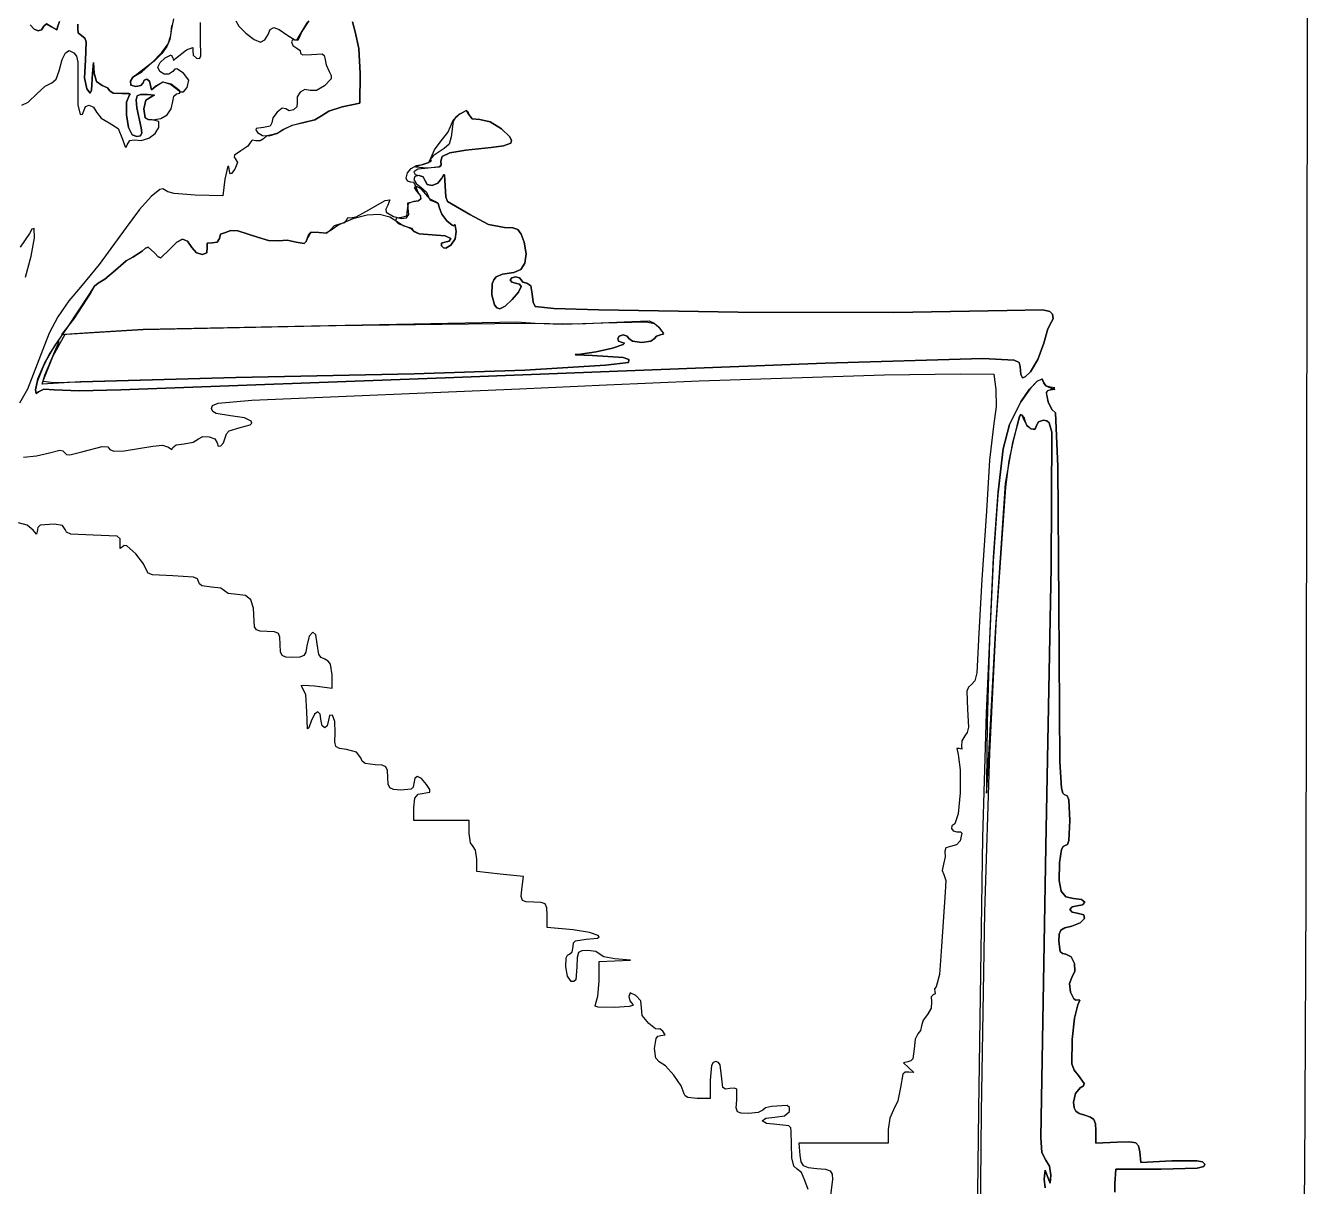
# Model space of a CAD drawing. Extents: x 0 to 397, y 0 to 706.
# Drawn here: x 275.3 to 397.2, y 341.3 to 451.7 of the extents above; entities that cross this region are included whole.
import ezdxf

# ---------------------------------------------------------------- set-up
doc = ezdxf.new("R2010")
doc.units = 0

msp = doc.modelspace()

# ---------------------------------------------------------------- linework, layer by layer
at = {"layer": 'Layer 1', "color": 7}
for points in [[(396.840678, 332.016106), (397.012888, 342.401375), (397.138726, 368.852303), (397.248092, 448.436991), (397.162395, 527.741882)], [(306.377214, 452.060198), (306.639929, 451.111489), (307.002982, 449.517418), (307.119707, 447.148381), (307.093249, 444.328979), (305.402737, 443.969851), (304.123343, 443.5784), (303.421536, 443.141176), (302.813875, 442.75656), (301.760657, 442.492064), (300.62943, 442.220337), (299.833431, 441.818964), (299.273087, 441.469846), (298.707716, 441.324722), (298.237772, 441.213994), (297.906204, 440.947955), (297.59673, 440.737303), (297.179834, 440.760277), (296.831202, 440.797187), (296.686298, 440.619519), (296.412454, 440.242487), (295.753906, 439.800368), (295.168647, 439.373948), (295.115036, 439.201087), (295.225797, 439.062357), (295.446195, 438.697364), (295.200397, 438.040006), (294.880604, 437.624081), (294.770284, 437.598383), (294.714269, 437.708747), (294.613534, 438.261821), (294.507409, 438.34926), (294.25213, 437.091386), (294.040463, 435.503885), (291.4292, 435.569502), (289.406812, 435.736851), (288.81161, 435.894592), (288.509962, 436.098669), (288.332926, 436.19023), (288.053186, 436.105476), (287.230128, 435.45066), (286.129852, 434.221498), (284.841424, 432.505272), (282.277654, 428.983136), (280.513191, 426.834718), (279.381043, 425.505947), (278.360054, 424.00394), (277.513756, 422.433273), (276.905683, 420.898523), (275.454398, 417.123005), (274.713592, 415.772085)], [(274.916147, 444.152855), (275.521068, 444.428507), (276.345824, 445.20528), (277.155097, 445.952728), (277.775986, 446.263614), (278.185297, 446.599282), (278.484012, 447.410143), (278.752498, 448.488695), (279.063979, 449.123938), (279.432345, 449.333202), (279.871487, 449.133816), (280.117572, 448.799002), (280.255839, 448.239391), (280.253899, 446.088989), (280.250415, 444.157177), (280.460979, 443.26359), (280.708365, 443.272189), (280.811288, 443.596965), (280.966659, 444.021142), (281.327711, 444.130762), (281.736851, 443.941999), (282.036486, 443.471023), (282.479752, 442.89185), (283.243692, 442.448673), (284.072191, 441.911656), (284.510165, 440.920086), (284.757683, 440.165229), (284.856389, 440.154712), (284.945141, 440.380335), (285.200861, 440.79163), (285.607658, 440.831186), (286.280389, 440.773098), (287.003292, 441.002018), (287.616987, 441.438504), (287.962098, 442.003114), (287.950853, 442.589872), (287.328156, 442.735834), (286.911211, 442.7769), (286.664096, 442.932067), (286.532642, 443.776529), (286.722172, 444.615832), (287.302756, 444.963274), (287.53947, 445.083307), (286.880833, 445.157302), (286.219705, 445.160995), (285.89182, 445.025451), (285.807881, 444.637098), (285.878591, 443.882362), (286.271233, 441.977714), (286.348089, 441.523237), (286.197635, 441.230618), (285.873812, 441.143185), (285.430563, 441.304261), (285.057958, 442.005997), (284.86484, 443.21451), (284.887291, 444.419781), (285.161394, 445.111794), (285.231084, 445.205859), (285.115929, 445.26609), (284.427262, 445.264547), (283.617593, 445.284567), (283.280734, 445.490325), (283.073477, 445.783351), (282.575178, 446.013142), (282.027843, 446.401815), (281.798008, 447.200592), (281.726747, 448.203893), (281.651958, 447.145559), (281.5366, 445.558058), (281.422608, 445.281656), (281.11256, 445.68788), (280.894985, 446.726944), (280.964746, 448.426143), (281.048796, 450.154711), (280.91097, 450.530822), (280.632782, 450.723081), (280.283488, 451.011256), (280.240846, 451.398651), (280.234033, 451.857444)], [(275.70024, 451.785648), (276.090804, 451.385063), (276.472339, 451.224422), (276.797848, 451.308852), (277.020336, 451.643479), (277.259695, 451.892496), (277.755172, 451.60044), (278.236758, 451.298638), (278.341842, 451.650887), (278.510426, 452.093006)], [(278.510426, 452.093006), (278.341842, 451.650887), (278.236758, 451.298638), (277.755172, 451.60044), (277.259695, 451.892496), (277.020336, 451.643479), (276.797848, 451.308852), (276.472339, 451.224422), (276.090804, 451.385063), (275.70024, 451.785648)], [(280.234033, 451.857444), (280.240846, 451.398651), (280.283488, 451.011256), (280.632782, 450.723081), (280.91097, 450.530822), (281.048796, 450.154711), (280.964746, 448.426143), (280.894985, 446.726944), (281.11256, 445.68788), (281.422608, 445.281656), (281.5366, 445.558058), (281.651958, 447.145559), (281.726747, 448.203893), (281.798008, 447.200592), (282.027843, 446.401815), (282.575178, 446.013142), (283.073477, 445.783351), (283.280734, 445.490325), (283.617593, 445.284567), (284.427262, 445.264547), (285.115929, 445.26609), (285.231084, 445.205859), (285.161394, 445.111794), (284.887291, 444.419781), (284.86484, 443.21451), (285.057958, 442.005997), (285.430563, 441.304261), (285.873812, 441.143185), (286.197635, 441.230618), (286.348089, 441.523237), (286.271233, 441.977714), (285.878591, 443.882362), (285.807881, 444.637098), (285.89182, 445.025451), (286.219705, 445.160995), (286.880833, 445.157302), (287.53947, 445.083307), (287.302756, 444.963274), (286.722172, 444.615832), (286.532642, 443.776529), (286.668858, 442.924923), (286.933138, 442.774221), (287.386364, 442.735834), (288.134959, 442.868721), (288.734858, 443.235103), (289.133409, 443.786561), (289.27796, 444.474677), (289.381589, 444.990659), (289.630738, 445.20528), (289.945289, 445.293326), (289.944225, 445.517003), (289.127677, 446.1285), (288.335558, 446.33267), (287.719387, 445.964811), (287.249442, 445.590734), (287.161292, 446.011731), (287.057663, 446.438812), (286.808514, 446.616392), (286.559365, 446.512763), (286.455736, 446.263614), (286.251698, 446.014465), (285.761116, 445.910836), (285.286542, 446.040482), (285.269696, 446.440003), (285.492696, 446.813727), (285.743477, 446.96917), (286.344765, 447.325784), (287.293584, 448.170026), (288.240815, 449.163493), (288.83734, 449.967783), (289.090811, 450.772602), (289.193999, 451.716856)], [(289.340005, 452.368085), (289.131204, 451.23602), (288.996096, 450.397687), (288.727406, 449.719692), (288.252275, 449.072256), (287.497842, 448.325601), (285.743477, 446.96917), (285.492696, 446.813727), (285.269696, 446.440003), (285.286542, 446.040482), (285.761116, 445.910836), (286.251698, 446.014465), (286.455736, 446.263614), (286.559365, 446.512763), (286.808514, 446.616392), (287.057663, 446.438812), (287.161292, 446.011731), (287.249486, 445.587383), (287.73879, 445.984567), (288.349316, 446.367772), (289.061707, 446.148256), (290.033963, 445.422238), (290.305338, 445.409891), (290.639683, 445.818761), (290.802049, 446.515497), (290.303486, 447.175192), (289.669588, 447.603333), (289.469601, 447.556441), (289.292071, 447.344879), (288.922933, 447.078834), (288.449284, 447.091099), (288.040723, 447.332823), (287.866848, 447.755159), (288.074105, 448.20623), (288.572404, 448.651216), (289.138172, 448.915226), (289.283252, 448.647688), (289.349927, 448.40458), (289.547835, 448.591949), (290.592764, 449.393813), (291.190634, 449.632776), (291.190017, 449.315849), (291.216299, 448.907244), (291.544206, 448.615585), (291.817107, 448.582225), (291.960528, 448.80485), (291.937906, 450.36995), (291.918283, 452.000269)], [(295.275186, 452.161004), (295.56717, 451.654778), (296.248986, 450.982725), (297.029424, 450.395603), (297.617279, 450.144172), (298.057326, 450.351429), (298.347882, 450.849728), (298.564753, 451.351974), (298.900686, 451.515685), (299.410714, 451.340067), (300.149872, 450.824328), (300.909536, 450.354692), (301.112047, 450.376057), (301.230784, 450.559744), (302.148713, 452.084451)], [(302.242551, 452.17829), (301.557457, 451.156601), (301.272412, 450.499772), (301.168783, 450.283299), (300.919634, 450.320561), (300.670485, 450.361527), (300.566856, 450.15405), (300.721637, 449.822835), (301.093906, 449.567027), (301.412729, 449.337369), (301.438923, 449.06961), (301.675196, 448.920782), (302.499374, 448.976477), (303.495398, 449.023088), (303.688263, 448.876812), (303.741858, 448.597946), (303.865948, 447.989669), (304.164133, 447.341704), (304.348989, 446.968442), (304.352076, 446.661459), (303.723514, 445.966928), (302.955119, 445.527058), (302.355793, 445.551002), (301.856717, 445.618416), (301.397957, 445.367999), (301.108464, 444.92007), (301.11719, 444.394949), (301.084624, 443.990263), (300.777023, 443.691113), (300.369278, 443.594303), (300.036278, 443.796637), (299.692193, 443.844885), (299.211615, 443.485708), (298.814845, 442.945092), (298.72218, 442.449025), (298.563959, 442.144269), (297.907263, 442.030278), (297.218199, 441.934278), (297.197154, 441.78367), (297.361515, 441.537447), (297.822006, 441.261437), (298.461786, 441.233838), (299.176376, 441.440858), (299.8613, 441.868706), (300.637544, 442.234889), (301.760657, 442.492064), (302.813875, 442.75656), (303.421536, 443.141176), (304.123343, 443.5784), (305.402737, 443.969851), (307.093249, 444.328979), (307.119707, 447.148381), (307.002982, 449.517418), (306.639929, 451.111489), (306.377214, 452.060198)], [(318.507028, 442.788398), (319.49005, 442.557786), (320.571265, 441.901823), (321.35317, 441.125937), (321.507661, 440.78847), (321.438261, 440.535558), (320.764984, 440.280455), (319.579474, 440.10023), (317.157862, 439.860142), (315.653495, 439.591612), (314.915495, 439.253893), (314.792982, 438.80624), (314.830486, 438.46851), (314.683179, 438.268959), (313.586481, 438.14972), (312.613343, 438.046091), (312.20853, 437.796942), (312.363973, 437.547793), (312.737697, 437.444164), (313.111421, 437.310814), (313.266864, 436.990139), (313.478123, 436.577162), (313.96607, 436.494353), (314.511961, 436.712971), (314.897051, 437.204275), (315.037854, 437.509814), (315.128121, 437.505988), (315.196207, 436.473672), (315.272583, 435.414456), (315.441035, 434.974365), (317.549589, 433.739995), (319.321196, 432.786348), (320.845947, 432.505272), (321.647613, 432.47323), (322.126354, 432.302116), (322.430471, 431.879449), (322.708262, 431.092749), (322.906947, 430.004897), (322.794648, 429.114061), (322.396268, 428.49396), (321.736711, 428.218314), (320.646318, 428.068912), (320.05784, 427.800977), (319.823758, 427.534312), (319.681663, 427.124515), (319.648221, 426.095825), (319.907078, 425.155506), (320.130356, 424.856173), (320.407796, 424.744156), (320.911966, 425.012317), (321.58947, 425.637169), (322.183962, 426.349268), (322.439092, 426.879168), (322.283649, 427.115309), (321.909925, 427.213602), (321.536201, 427.299944), (321.380758, 427.507466), (321.536201, 427.715296), (321.909925, 427.801683), (322.283649, 427.715296), (322.439092, 427.507466), (322.594535, 427.299944), (322.968259, 427.213602), (323.364208, 426.952546), (323.497426, 426.176082), (323.575214, 425.396972), (323.762009, 424.98087), (325.555454, 424.80406), (329.840871, 424.652241), (343.088423, 424.447337), (357.906279, 424.413686), (368.696049, 424.598811), (372.082012, 424.650846), (372.742688, 424.514277), (373.002057, 424.245681), (373.059163, 423.811499), (372.906454, 423.52178), (372.563731, 422.8504), (372.163857, 421.498246), (371.608981, 419.938129), (370.893503, 418.766686), (370.404332, 418.280883), (370.12577, 418.179619), (369.988628, 418.499241), (369.923716, 419.276097), (369.812222, 419.66299), (369.354289, 419.879921), (366.359953, 420.021517), (351.366888, 419.598536), (315.207143, 418.20471), (284.339068, 417.036662), (280.366259, 416.946219), (277.997883, 417.051832), (277.014382, 417.128605), (276.504221, 416.875443), (276.299742, 416.698877), (276.230466, 417.041954), (276.455781, 418.10381), (277.092126, 419.554307), (278.057878, 421.233998), (279.271412, 422.983441), (281.429355, 426.243462), (281.828126, 426.928557), (282.189592, 427.213602), (282.811098, 427.576302), (283.834243, 428.448325), (284.855315, 429.320348), (285.471838, 429.683048), (286.37248, 430.254901), (286.699947, 430.547547), (286.946715, 430.627038), (287.531003, 430.102501), (287.883021, 429.700764), (288.150041, 429.597676), (288.962224, 430.397776), (289.660779, 431.112256), (290.225257, 431.383129), (290.689326, 431.213801), (291.086653, 430.607679), (291.546686, 430.084394), (292.116324, 429.91522), (292.53872, 430.09695), (292.557032, 430.626376), (292.562544, 430.996088), (293.022346, 431.032424), (293.515882, 431.096806), (293.73531, 431.446938), (293.823505, 431.867097), (294.305047, 432.034666), (294.814083, 432.208062), (295.485442, 432.189139), (297.333646, 431.571821), (298.407502, 431.252028), (299.337425, 431.24021), (300.177874, 431.289731), (301.036051, 431.116738), (301.781515, 430.981051), (301.96717, 431.153796), (302.09756, 431.512907), (302.231202, 431.861904), (302.431685, 432.048777), (303.198933, 432.01103), (303.945058, 431.96195), (304.316533, 432.320064), (304.658508, 432.70005), (305.190717, 432.85805), (305.662337, 432.967852), (305.858526, 433.231642), (305.949896, 433.438987), (306.169323, 433.41297), (306.738134, 433.514041), (307.66863, 434.026804), (309.482614, 435.072085), (309.927997, 435.142199), (309.733087, 434.610651), (309.573863, 434.236712), (309.593563, 433.972873), (310.283773, 433.557609), (311.021493, 433.364997), (311.510867, 433.430917), (311.733211, 433.74548), (311.669838, 434.298795), (311.656565, 434.830696), (312.184894, 434.974718), (312.637447, 435.040478), (312.874795, 435.221133), (312.883345, 435.491747), (312.649502, 435.827382), (312.369044, 436.503305), (312.232828, 436.768109), (311.928071, 436.826802), (311.627813, 436.899166), (311.502974, 437.197219), (311.633375, 437.690491), (311.98262, 438.107034), (312.48777, 438.394989), (313.085889, 438.502498), (313.642837, 438.676329), (313.872231, 439.167132), (314.174033, 439.902762), (314.829318, 440.738405), (315.469874, 441.533258), (315.73631, 442.170684), (315.96954, 442.705716), (316.53006, 443.25477), (317.217448, 443.636785), (317.356057, 443.540074), (317.442344, 443.251243), (317.76593, 442.852868), (318.507028, 442.788398)], [(316.618255, 443.311215), (316.193406, 442.964214), (315.957105, 442.602925), (315.780407, 441.137397), (315.56927, 440.436427), (315.118948, 440.010624), (314.055411, 439.325617), (313.781777, 438.984305), (313.859178, 438.813648), (313.752772, 438.705037), (313.090475, 438.502498), (312.396649, 438.26596), (313.498286, 438.191348), (314.675992, 438.272707), (314.831242, 438.465936), (314.792982, 438.80624), (314.915495, 439.253893), (315.653495, 439.591612), (317.157862, 439.860142), (319.579474, 440.10023), (320.764984, 440.280455), (321.438261, 440.535558), (321.507661, 440.78847), (321.35317, 441.125937), (320.571265, 441.901823), (319.49005, 442.557786), (318.507028, 442.788398), (317.76421, 442.853618), (317.442344, 443.259357), (317.225959, 443.648162), (316.618255, 443.311215)], [(314.897051, 437.204275), (314.511961, 436.712971), (313.96607, 436.494353), (313.478123, 436.577162), (313.266864, 436.990139), (313.111421, 437.310814), (312.737697, 437.444164), (312.331324, 437.339036), (312.232298, 437.068808), (312.430069, 436.701214), (312.914086, 436.303986), (313.412385, 435.862219), (313.619642, 435.418866), (313.775085, 435.105246), (314.148809, 434.974718), (314.522533, 434.79048), (314.677976, 434.347479), (314.895171, 433.772715), (315.376785, 433.132335), (315.867858, 432.706003), (316.037266, 432.6605), (316.11343, 432.773383), (316.166126, 432.692024), (316.258774, 432.129916), (316.151331, 431.414593), (315.7588, 430.826401), (315.264006, 430.544598), (315.035395, 430.574609), (314.849779, 430.748438), (314.860627, 430.992604), (315.186329, 431.09416), (315.574694, 431.197789), (315.73631, 431.446938), (315.218167, 431.696087), (313.97242, 431.799716), (312.726673, 431.903345), (312.20853, 432.152494), (312.060451, 432.401643), (311.70441, 432.505272), (311.210742, 432.643208), (310.731096, 432.97482), (309.951087, 433.495366), (308.956402, 433.727912), (307.773532, 433.670343), (306.428968, 433.320542), (305.070949, 432.742515), (304.340522, 432.241747), (303.895934, 431.974958), (303.172474, 432.017733), (302.428774, 432.046969), (302.09756, 431.512907), (301.96717, 431.153796), (301.781515, 430.981051), (301.036051, 431.116738), (300.177874, 431.289731), (299.337425, 431.24021), (298.407502, 431.252028), (297.333646, 431.571821), (295.485442, 432.189139), (294.814083, 432.208062), (294.305047, 432.034666), (293.823505, 431.867097), (293.73531, 431.446938), (293.515882, 431.096806), (293.022346, 431.032424), (292.562544, 430.996088), (292.557032, 430.626376), (292.53872, 430.09695), (292.116324, 429.91522), (291.546686, 430.084394), (291.086653, 430.607679), (290.689326, 431.213801), (290.225257, 431.383129), (289.660779, 431.112256), (288.962224, 430.397776), (288.150041, 429.597676), (287.883021, 429.700764), (287.531003, 430.102501), (286.946715, 430.627038), (286.699947, 430.547547), (286.37248, 430.254901), (285.471838, 429.683048), (284.855315, 429.320348), (283.834243, 428.448325), (282.811098, 427.576302), (282.189592, 427.213602), (281.83139, 426.928557), (281.440644, 426.243462), (279.855612, 423.796594), (278.684389, 422.319866), (281.247322, 422.468385), (286.455736, 422.787296), (304.834103, 423.180379), (322.439092, 423.391958), (327.869801, 423.346582), (332.955757, 423.544358), (334.624309, 423.601905), (335.098685, 423.40699), (335.527156, 423.023658), (335.981622, 422.42151), (335.92294, 422.306355), (335.682025, 422.27471), (335.298644, 422.171081), (335.1391, 421.921932), (334.7764, 421.672783), (333.904377, 421.569154), (333.032354, 421.672783), (332.669654, 421.921932), (332.514211, 422.171081), (332.140487, 422.27471), (331.769767, 422.165685), (331.62133, 421.922946), (331.710423, 421.672998), (332.052292, 421.542343), (332.27501, 421.479974), (332.148237, 421.357322), (331.134452, 421.009913), (329.5874, 420.657609), (328.08354, 420.457903), (327.572894, 420.41439), (327.616815, 420.374648), (329.219132, 420.3242), (332.129727, 420.142255), (332.674031, 419.937247), (332.633671, 419.651806), (330.474361, 419.394719), (322.79187, 418.933902), (312.260653, 418.565249), (295.275186, 418.214588), (280.508604, 417.815243), (276.854883, 417.59899), (277.114527, 418.437544), (278.050095, 420.687209), (278.466152, 421.660038), (278.396716, 421.670021), (278.146403, 421.392765), (277.533209, 420.440149), (276.907711, 419.166427), (276.422575, 417.918172), (276.230466, 417.041954), (276.299742, 416.698877), (276.504221, 416.875443), (277.014382, 417.128605), (277.997883, 417.051832), (280.366259, 416.946219), (284.339068, 417.036662), (315.207143, 418.20471), (351.366888, 419.598536), (366.359953, 420.021517), (369.354289, 419.879921), (369.812222, 419.66299), (369.923716, 419.276097), (369.988628, 418.499241), (370.12577, 418.179619), (370.404332, 418.280883), (370.893503, 418.766686), (371.608981, 419.938129), (372.163857, 421.498246), (372.563731, 422.8504), (372.906454, 423.52178), (373.059163, 423.811499), (373.002057, 424.245681), (372.742688, 424.514277), (372.082012, 424.650846), (368.696049, 424.598811), (357.906279, 424.413686), (343.088423, 424.447337), (329.840871, 424.652241), (325.555454, 424.80406), (323.762009, 424.98087), (323.575214, 425.396972), (323.497426, 426.176082), (323.364208, 426.952546), (322.968259, 427.213602), (322.594535, 427.299944), (322.439092, 427.507466), (322.283649, 427.715296), (321.909925, 427.801683), (321.536201, 427.715296), (321.380758, 427.507466), (321.536201, 427.299944), (321.909925, 427.213602), (322.283649, 427.115309), (322.439092, 426.879168), (322.183962, 426.349268), (321.58947, 425.637169), (320.911966, 425.012317), (320.407796, 424.744156), (320.130356, 424.856173), (319.907078, 425.155506), (319.648221, 426.095825), (319.681663, 427.124515), (319.823758, 427.534312), (320.05784, 427.800977), (320.646318, 428.068912), (321.736711, 428.218314), (322.396268, 428.49396), (322.794648, 429.114061), (322.906947, 430.004897), (322.708262, 431.092749), (322.430471, 431.879449), (322.126354, 432.302116), (321.647613, 432.47323), (320.845947, 432.505272), (319.321196, 432.786348), (317.549589, 433.739995), (315.441035, 434.974365), (315.272583, 435.414456), (315.196207, 436.473672), (315.128121, 437.505988), (315.037854, 437.509814), (314.897051, 437.204275)], [(312.490752, 435.962496), (312.821173, 435.546218), (312.883042, 435.235774), (312.679268, 435.041746), (312.212763, 434.974718), (311.68686, 434.797315), (311.595402, 434.180968), (311.516688, 433.582788), (311.062002, 433.436253), (310.565726, 433.380266), (310.466292, 433.165364), (310.730859, 432.889409), (311.326585, 432.650264), (311.949459, 432.401511), (312.20853, 432.114394), (312.726673, 431.8921), (313.97242, 431.799716), (315.218167, 431.696087), (315.73631, 431.446938), (315.574694, 431.197789), (315.186329, 431.09416), (314.860627, 430.992604), (314.849779, 430.748438), (315.035395, 430.574609), (315.264006, 430.544598), (315.7588, 430.826401), (316.151331, 431.414593), (316.258774, 432.129916), (316.166126, 432.692024), (316.11343, 432.773383), (316.037266, 432.6605), (315.867858, 432.706003), (315.376785, 433.132335), (314.895171, 433.772715), (314.677976, 434.347479), (314.547448, 434.79048), (314.233828, 434.974718), (313.790475, 435.181975), (313.348708, 435.680274), (312.914086, 436.178573), (312.48793, 436.38583), (312.24566, 436.296401), (312.490752, 435.962496)], [(275.647676, 431.938358), (274.757618, 430.639429)], [(275.264537, 427.774712), (275.804045, 429.76088), (276.122758, 431.513486), (276.079124, 432.416019), (275.873984, 432.354195), (275.647676, 431.938358)], [(321.994239, 423.480858), (305.682137, 423.184172), (286.455736, 422.780241), (281.340455, 422.460977), (279.007534, 422.301874), (277.884068, 420.244561), (276.93073, 417.867102), (277.992989, 417.744114), (280.546704, 417.817713), (295.275186, 418.214588), (312.260653, 418.565249), (322.79187, 418.933902), (330.474361, 419.394719), (332.633671, 419.651806), (332.674031, 419.937247), (332.129727, 420.142255), (329.219132, 420.3242), (327.616815, 420.374648), (327.572894, 420.41439), (328.08354, 420.457903), (329.5874, 420.657609), (331.134452, 421.009913), (332.148237, 421.357322), (332.27501, 421.479974), (332.052292, 421.542343), (331.710423, 421.672998), (331.62133, 421.922946), (331.769767, 422.165685), (332.140487, 422.27471), (332.514211, 422.171081), (332.669654, 421.921932), (333.032354, 421.672783), (333.904377, 421.569154), (334.7764, 421.672783), (335.1391, 421.921932), (335.298644, 422.171081), (335.682025, 422.27471), (336.006052, 422.40171), (335.58607, 422.96051), (335.115684, 423.331093), (334.329386, 423.505023), (330.192447, 423.392311), (326.340949, 423.27488), (323.758129, 423.349272), (321.994239, 423.480858)], [(275.076529, 410.633036), (276.326818, 410.759507), (277.542447, 411.063778), (278.534062, 411.313853), (278.808926, 411.256808), (278.989895, 411.078947), (279.181768, 410.906263), (279.493794, 410.861107), (280.646188, 411.16185), (282.569886, 411.653931), (283.096496, 411.616223), (283.280734, 411.384806), (283.673497, 411.225058), (284.670768, 411.233949), (287.392714, 411.679728), (288.317125, 411.793499), (288.892021, 411.58342), (289.179447, 411.389039), (289.27796, 411.5619), (289.598018, 411.819561), (290.367338, 411.926673), (291.218195, 412.058612), (291.734353, 412.375759), (292.140588, 412.606399), (292.737125, 412.591042), (293.276511, 412.379232), (293.511296, 412.020512), (293.61638, 411.695289), (293.855607, 411.710288), (294.114943, 411.996551), (294.280352, 412.48512), (294.395953, 412.879245), (294.641332, 413.151298), (295.706633, 413.45526), (296.647939, 413.716106), (296.798406, 413.883253), (296.749489, 414.057981), (296.09572, 414.379483), (294.771066, 414.579211), (293.412386, 414.794097), (293.092334, 414.991514), (292.963079, 415.267481), (293.06146, 415.574171), (293.599579, 415.781875), (296.811534, 416.071109), (322.262703, 417.156607), (330.552986, 417.513971), (339.372436, 417.898852), (357.021081, 418.483317), (364.243285, 418.588885), (367.418287, 418.539497), (367.61302, 417.095929)], [(365.520694, 309.38575), (365.976131, 348.544108), (366.362775, 374.473291), (366.729664, 386.291354), (367.384068, 401.123244), (367.838633, 407.330455), (368.296704, 411.425728), (368.901189, 413.74273), (369.990391, 415.919767), (370.822733, 417.122012), (371.521227, 417.867719), (372.001904, 418.088095), (372.18079, 417.714349), (372.362206, 417.436227), (372.798151, 417.226104), (373.221397, 417.084023), (372.816496, 417.023962), (372.521149, 416.964221), (372.392325, 416.799243), (372.586485, 415.924706), (372.940542, 415.177258), (373.273696, 414.866372), (373.50212, 409.743683), (373.591902, 396.698305), (373.682654, 381.646458), (373.842826, 379.131069), (373.965242, 378.658168), (374.121069, 378.530238), (374.380857, 378.420017), (374.54308, 378.030528), (374.650236, 376.060792), (374.549474, 374.175899), (374.412855, 373.773302), (374.209263, 373.67954), (374.009508, 373.609371), (373.851062, 373.310535), (373.658224, 372.027128), (373.623432, 370.371122), (373.805068, 369.336491), (374.251156, 368.803509), (375.009717, 368.652454), (375.752491, 368.548825), (376.061348, 368.299676), (375.854091, 368.050527), (375.355792, 367.946898), (374.857493, 367.843269), (374.650236, 367.59412), (374.857493, 367.344971), (375.355792, 367.241342), (375.967939, 367.086781), (376.037888, 366.728226), (375.634498, 366.32337), (374.826625, 366.029902), (374.157747, 365.870568), (373.786194, 365.642905), (373.626177, 365.246173), (373.591902, 364.579632), (373.728118, 363.610771), (373.931974, 363.41644), (374.256183, 363.360784), (374.777517, 363.098179), (375.089401, 362.474914), (375.128168, 361.737812), (374.830153, 361.133696), (374.622113, 360.543251), (374.71894, 359.748911), (375.020157, 359.112064), (375.216013, 358.965634), (375.425289, 358.994098), (375.589331, 358.974342), (375.410473, 358.523845), (375.096632, 357.271042), (374.859786, 355.226076), (374.834518, 352.907751), (375.044879, 352.310482), (375.455628, 351.789313), (376.022322, 351.034632), (375.935599, 350.82699), (375.618259, 350.617032), (375.174773, 350.086277), (375.003014, 349.260247), (375.045149, 348.73899), (375.203568, 348.395368), (375.526294, 348.172859), (376.061348, 348.014941), (376.61694, 347.852553), (376.937384, 347.614097), (377.084393, 347.215436), (377.119682, 346.572432), (377.119682, 345.362756), (379.148155, 345.454125), (380.309379, 345.488295), (380.926157, 345.400988), (381.189979, 345.109886), (381.29234, 344.532669), (381.408051, 343.519491), (384.366095, 343.674713), (386.722123, 343.695792), (387.269833, 343.578273), (387.502291, 343.364974), (387.397147, 343.136297), (386.769616, 342.993675), (383.351153, 342.89966), (379.021508, 342.89966), (378.938253, 341.488548), (378.914545, 340.699091)], [(378.914545, 340.699091), (378.938253, 341.488548), (379.021508, 342.89966), (383.351153, 342.89966), (386.769616, 342.993675), (387.397147, 343.136297), (387.502291, 343.364974), (387.269833, 343.578273), (386.722123, 343.695792), (384.366095, 343.674713), (381.408051, 343.519491), (381.29234, 344.532669), (381.189979, 345.109886), (380.926157, 345.400988), (380.309379, 345.488295), (379.148155, 345.454125), (377.119682, 345.362756), (377.119682, 346.572432), (377.084393, 347.215436), (376.937384, 347.614097), (376.61694, 347.852553), (376.061348, 348.014941), (375.526294, 348.172859), (375.203568, 348.395368), (375.045149, 348.73899), (375.003014, 349.260247), (375.174773, 350.086277), (375.618259, 350.617032), (375.935599, 350.82699), (376.022322, 351.034632), (375.455628, 351.789313), (375.044879, 352.310482), (374.834518, 352.907751), (374.859786, 355.226076), (375.096632, 357.271042), (375.410473, 358.523845), (375.589331, 358.974342), (375.425289, 358.994098), (375.216013, 358.965634), (375.020157, 359.112064), (374.71894, 359.748911), (374.622113, 360.543251), (374.830153, 361.133696), (375.128168, 361.737812), (375.089401, 362.474914), (374.777517, 363.098179), (374.256183, 363.360784), (373.931974, 363.41644), (373.728118, 363.610771), (373.591902, 364.579632), (373.626177, 365.246173), (373.786194, 365.642905), (374.157747, 365.870568), (374.826625, 366.029902), (375.634498, 366.32337), (376.037888, 366.728226), (375.967939, 367.086781), (375.355792, 367.241342), (374.857493, 367.344971), (374.650236, 367.59412), (374.857493, 367.843269), (375.355792, 367.946898), (375.854091, 368.050527), (376.061348, 368.299676), (375.752491, 368.548825), (375.009717, 368.652454), (374.251156, 368.803509), (373.805068, 369.336491), (373.623432, 370.371122), (373.658224, 372.027128), (373.851062, 373.310535), (374.009508, 373.609371), (374.209263, 373.67954), (374.412855, 373.773302), (374.549474, 374.175899), (374.650236, 376.060792), (374.54308, 378.030528), (374.380857, 378.420017), (374.121069, 378.530238), (373.965242, 378.658168), (373.842826, 379.131069), (373.682654, 381.646458), (373.591902, 396.698305), (373.50212, 409.743683), (373.273696, 414.866372), (372.942658, 415.171084), (372.593893, 415.903892), (372.410713, 416.776224), (372.537338, 416.977737), (372.823904, 417.097693), (373.218619, 417.235188), (372.798151, 417.294896), (372.362206, 417.427452), (372.18079, 417.688596), (372.00374, 418.079612), (371.526122, 417.871908), (370.828239, 417.130341), (369.990391, 415.919767)], [(367.61302, 417.095929), (367.621884, 415.468961), (367.369604, 413.584024), (366.995218, 410.361044), (366.710262, 405.517755), (366.282695, 398.991362), (365.987419, 393.909242), (365.805695, 390.118995), (365.609247, 389.358968), (365.294563, 389.017975), (364.995138, 388.767481), (364.845168, 388.364983), (364.920972, 386.642015), (364.992277, 384.95168), (364.882524, 384.45434), (364.669088, 384.121769), (364.375974, 383.637978), (364.348766, 383.152335), (364.358026, 382.865659), (364.113815, 382.911035), (363.881688, 382.908257), (364.027385, 382.338477), (364.213861, 380.885235), (364.196013, 378.712227), (364.015975, 376.709545), (363.715882, 375.767281), (363.42775, 375.570386), (363.374834, 375.316078), (363.536097, 375.096165), (363.890507, 375.002458), (364.232773, 374.980051), (364.384176, 374.871621), (364.205538, 374.149441), (363.849541, 373.7553), (363.294312, 373.591346), (362.837332, 373.467036), (362.752092, 373.150374), (362.776963, 372.6093), (362.618742, 371.927998), (362.506735, 371.312621), (362.658253, 370.9441), (362.832129, 370.364486), (362.78984, 369.255704), (362.439884, 364.06634), (362.22976, 361.415522), (361.939997, 360.24399), (361.753554, 360.065573), (361.792536, 359.803018), (361.83337, 359.575079), (361.651425, 359.480226), (361.460969, 359.288403), (361.481386, 358.827234), (361.438479, 358.202596), (361.0958, 357.617911), (360.702629, 357.06793), (360.539116, 356.527474), (360.435487, 356.08681), (360.186338, 355.776057), (359.937189, 355.265543), (359.83356, 354.344131), (359.699637, 353.391013), (359.509263, 353.185057), (359.216198, 353.118933), (358.816986, 353.019053), (359.304393, 352.558016), (359.814598, 352.103197), (359.334732, 352.128332), (358.984567, 352.129501), (358.759086, 351.934216), (358.523695, 350.669595), (358.277677, 349.38857), (357.876348, 348.525058), (357.51453, 347.745022), (357.364114, 346.664154), (357.364114, 345.369106), (353.108553, 345.369106), (348.852639, 345.369106), (348.963411, 344.222577), (349.060795, 343.586723), (349.279456, 343.22964), (349.742527, 343.055318), (350.573137, 342.967746), (351.384136, 342.882352), (351.834804, 342.726181), (352.028231, 342.42621), (352.067505, 341.909412), (351.834936, 340.151034)], [(369.990391, 415.919767), (368.901233, 413.74273), (368.295999, 411.425728), (367.801988, 407.06575), (367.354875, 400.719048), (367.00288, 393.221606), (366.794223, 385.409409), (366.721198, 379.573138), (366.727448, 378.684854), (366.763531, 379.412183), (367.565484, 393.961938), (368.51719, 408.144187), (369.228744, 412.024745), (369.889144, 414.513594), (370.043132, 414.733066), (370.252153, 414.273352), (370.559494, 413.685795), (370.967013, 413.332626), (371.322872, 413.292128), (371.475234, 413.642585), (371.671202, 414.008592), (372.142337, 414.160816), (372.460383, 414.100436), (372.688305, 413.904258), (372.936088, 413.014287), (372.861211, 400.174976), (372.360354, 373.591346), (371.874579, 345.898273), (371.992627, 344.485044), (372.37129, 343.742799), (372.724685, 343.166625), (372.851068, 342.331687), (372.784922, 341.551563), (372.533568, 342.194104), (372.286844, 342.782538), (372.216068, 341.92952), (372.294781, 341.119719)], [(369.802361, 414.409877), (369.236505, 412.024745), (368.827288, 410.295097), (368.509914, 407.791409), (367.614784, 394.758026), (367.000201, 382.512137), (366.538547, 367.348719), (366.208258, 348.339249), (365.987772, 324.555204)], [(372.294781, 341.119719), (372.216068, 341.92952), (372.286844, 342.782538), (372.533568, 342.194104), (372.784922, 341.551563), (372.851068, 342.331687), (372.724685, 343.166625), (372.37129, 343.742799), (371.992627, 344.485044), (371.874579, 345.898273), (372.360354, 373.591346), (372.861211, 400.174976), (372.936088, 413.014287), (372.688305, 413.904258), (372.460383, 414.100436), (372.142337, 414.160816), (371.671202, 414.008592), (371.475234, 413.642585), (371.331565, 413.320499), (370.946067, 413.327554), (370.572343, 413.609292), (370.4169, 414.00136), (370.325889, 414.397376), (370.122992, 414.644034), (369.913414, 414.671484), (369.802361, 414.409877)], [(349.745355, 340.968658), (349.43437, 341.805343), (349.11762, 342.578191), (348.693184, 342.89966), (348.385567, 343.190118), (348.176143, 343.975545), (348.131914, 346.515634), (348.095704, 346.820308), (347.891451, 347.009391), (346.776541, 347.132996), (345.782986, 347.236625), (345.369662, 347.485774), (345.721293, 347.734923), (346.566638, 347.838552), (347.496649, 347.980633), (347.966814, 348.367719), (347.983835, 348.752953), (347.739977, 348.936044), (346.248388, 348.868576), (345.694433, 348.714886), (345.428576, 348.510594), (344.980019, 348.285081), (344.066853, 348.19133), (343.360845, 348.214586), (343.007196, 348.358591), (342.909267, 348.734702), (342.970419, 349.454275), (342.968302, 350.496514), (342.742414, 350.61201), (342.303668, 350.561645), (341.865491, 350.517295), (341.620029, 350.649752), (341.489104, 351.768146), (341.366602, 352.814971), (341.202461, 353.054568), (340.959937, 353.130222), (340.708632, 353.042039), (340.545467, 352.748075), (340.43077, 351.366332), (340.43077, 349.602442), (339.196047, 349.602442), (338.280103, 349.724327), (338.042281, 349.872416), (337.961324, 350.074812), (337.664114, 350.828445), (336.970327, 351.839584), (336.176725, 352.729014), (335.580072, 353.117522), (335.259706, 353.464479), (335.1391, 354.364945), (335.270157, 355.329837), (335.455211, 355.537066), (335.738823, 355.599668), (336.125335, 355.687907), (335.915212, 356.023002), (335.616232, 356.250147), (335.491878, 356.20186), (335.227471, 356.258922), (334.591589, 356.739846), (333.958484, 357.508462), (333.873333, 358.247972), (333.833954, 358.899421), (333.36251, 359.406143), (332.802695, 359.657717), (332.669654, 359.327473), (332.787526, 358.893644), (333.070763, 358.568295), (333.055747, 358.467709), (332.718073, 358.376913), (331.30652, 358.264906), (329.769775, 358.311384), (329.474593, 358.411353), (329.494299, 358.56265), (329.743625, 359.361208), (329.84743, 360.785505), (329.84743, 362.655228), (331.346736, 362.716964), (332.846043, 362.778348), (331.346736, 362.913461), (330.287917, 363.106563), (329.84743, 363.380892), (329.536544, 363.615887), (328.789096, 363.713562), (328.194213, 363.680495), (327.878135, 363.494002), (327.752954, 363.023148), (327.730762, 362.136997), (327.624267, 360.918634), (327.462127, 360.733398), (327.201595, 360.763632), (326.84185, 361.265729), (326.673398, 362.147801), (326.724948, 362.987076), (326.842194, 363.258549), (327.025206, 363.360784), (327.274355, 363.568041), (327.377984, 364.06634), (327.430366, 364.417536), (327.620563, 364.633298), (328.612707, 364.771896), (329.701441, 364.873733), (329.855578, 364.983511), (329.771362, 365.116957), (328.953276, 365.408137), (327.377984, 365.653841), (324.908538, 365.901844), (324.908538, 367.100584), (324.880112, 367.769699), (324.726637, 368.128358), (324.345819, 368.272903), (323.635362, 368.299676), (322.914466, 368.322673), (322.55132, 368.462218), (322.447267, 368.824147), (322.50365, 369.514291), (322.645467, 370.728553), (320.425788, 370.966325), (318.205756, 371.204097), (318.205756, 372.397545), (318.102127, 373.240641), (317.852978, 373.591346), (317.603829, 373.954046), (317.5002, 374.826069), (317.5002, 376.060792), (314.854365, 376.060792), (312.20853, 376.060792), (312.20853, 377.295515), (312.33112, 378.198274), (312.649502, 378.570807), (313.753124, 378.780269), (313.733022, 379.033068), (313.428789, 379.500378), (312.949546, 380.058687), (312.562146, 380.263216), (312.303003, 380.11102), (312.20853, 379.599155), (312.157487, 379.253069), (311.969523, 379.04794), (310.973807, 378.950749), (310.293469, 379.005546), (309.92319, 379.166076), (309.769539, 379.524978), (309.739084, 380.174889), (309.70977, 380.824122), (309.56146, 381.17722), (309.2036, 381.323545), (308.545636, 381.352462), (307.578319, 381.504024), (307.319788, 381.714263), (307.174035, 382.032618), (306.752289, 382.575808), (305.809843, 382.826368), (305.137767, 382.918554), (304.797546, 383.120144), (304.695715, 383.568724), (304.738809, 384.401875), (304.708382, 385.503468), (304.474225, 386.098384), (304.200425, 386.065091), (304.094636, 385.606612), (303.991007, 385.093673), (303.741858, 384.880242), (303.492709, 385.070213), (303.38908, 385.526884), (303.303487, 386.19003), (303.083486, 386.40927), (302.784242, 386.185201), (302.460921, 385.518417), (302.225078, 384.897716), (302.101352, 384.789843), (302.048171, 386.423999), (301.92977, 388.048762), (301.574037, 388.802781), (301.502363, 388.910902), (301.694908, 388.962104), (302.771718, 388.886742), (304.447414, 388.664844), (304.447414, 389.923909), (304.294132, 390.957769), (304.076534, 391.23712), (303.741858, 391.406635), (303.408373, 391.575417), (303.190642, 391.852811), (303.036302, 392.871016), (302.90347, 393.734264), (302.599386, 393.977857), (302.265669, 393.625873), (302.043937, 392.702389), (301.949795, 392.097672), (301.75832, 391.760648), (301.378923, 391.614653), (300.72102, 391.583024), (300.046238, 391.611197), (299.683368, 391.761045), (299.536199, 392.130563), (299.508522, 392.817747), (299.480945, 393.506717), (299.332089, 393.876037), (298.962769, 394.024893), (298.273799, 394.05247), (297.612236, 394.081321), (297.239233, 394.21025), (297.073599, 394.502824), (297.034137, 395.022609), (296.955782, 396.277259), (296.697278, 397.061446), (296.201245, 397.465625), (295.4103, 397.58025), (294.567513, 397.683879), (294.216852, 397.933028), (293.854152, 398.182177), (292.982129, 398.285806), (292.041446, 398.411748), (291.819086, 398.576319), (291.747406, 398.814973), (291.637185, 399.074761), (291.247696, 399.236984), (289.27796, 399.34414), (287.339445, 399.449929), (286.930443, 399.601464), (286.808514, 399.835913), (286.505434, 400.507911), (285.776638, 401.432586), (284.909069, 402.192161), (284.643758, 402.240872), (284.453721, 402.087342), (284.265117, 401.954344), (284.273099, 402.430948), (284.278875, 402.876886), (283.995727, 403.11397), (281.715458, 403.224698), (279.580269, 403.330399), (279.163848, 403.49244), (279.047398, 403.753865), (278.782814, 404.15074), (277.989064, 404.283032), (276.66866, 404.164543), (276.449039, 403.951294), (276.392038, 403.577476), (276.301418, 403.308791), (276.003629, 403.704476), (275.441081, 404.18765), (274.602042, 404.410738)]]:
    msp.add_lwpolyline(points, dxfattribs=at)

doc.saveas('drawing.dxf')
